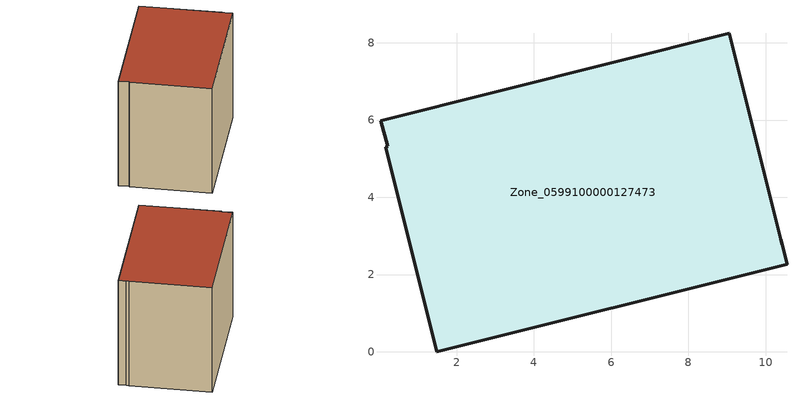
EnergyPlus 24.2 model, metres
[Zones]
Zone_0599100000127473
 floor ground (C_G): 10.43,2.77 10.55,2.27 1.49,0 0.17,5.3 0.22,5.32 0.03,5.99 9.06,8.25 10.38,2.92 z0
 wall outside (C_F): 10.38,2.92 9.06,8.25 0.03,5.99 0.22,5.32 0.17,5.3 1.49,0 10.55,2.27 10.43,2.77 10.38,2.92 z0:8
 roof outside (C_R): 10.55,2.27 10.43,2.77 10.38,2.92 9.06,8.25 0.03,5.99 0.22,5.32 0.17,5.3 1.49,0 z8
[BUILDING]
Pand.0599100000127473: North Axis=0; Terrain=City; Loads Convergence Tolerance Value=0.04; Temperature Convergence Tolerance Value=0.4; Solar Distribution=FullExterior; Maximum Number of Warmup Days=25; Minimum Number of Warmup Days=1
[Site:Location]
Rotterdam.The.Hague.AP_ZH_NLD Design_Conditions: Latitude=51.96; Longitude=4.45; Time Zone=1; Elevation=-4.5
[SITE:GROUNDTEMPERATURE:BUILDINGSURFACE]
18, 18, 18, 18, 18, 18, 18, 18, 18, 18, 18, 18
[MATERIAL] Thermal Absorptance=0.9; Solar Absorptance=0.7; Visible Absorptance=0.7
Name | Roughness | Thickness | Conductivity | Density | Specific Heat
G.TC.1965-1974 | MediumSmooth | 0.15 | 0.882353 | 540 | 1210
F.TC.1965-1974 | Rough | 0.3 | 0.697674 | 1920 | 840
R.TC.1965-1974 | MediumRough | 0.2 | 0.232558 | 1500 | 1000
[CONSTRUCTION]
C_G: G.TC.1965-1974
C_F: F.TC.1965-1974
C_R: R.TC.1965-1974
[ZONE]
Zone_0599100000127473: Type=1; Multiplier=1; Ceiling Height=Autocalculate; Volume=Autocalculate; Floor Area=autocalculate; Part of Total Floor Area=Yes
[ZONEINFILTRATION:DESIGNFLOWRATE]
Infil_Zone_0599100000127473: Zone or ZoneList or Space or SpaceList=Zone_0599100000127473; Schedule=AlwaysOn; Design Flow Rate Calculation Method=Flow/Area; Flow Rate per Floor Area=0.003; Constant Term Coefficient=1; Temperature Term Coefficient=0; Velocity Term Coefficient=0; Velocity Squared Term Coefficient=0
[HVACTEMPLATE:ZONE:IDEALLOADSAIRSYSTEM]
Zone_0599100000127473: Maximum Heating Supply Air Temperature=50; Minimum Cooling Supply Air Temperature=13; Maximum Heating Supply Air Humidity Ratio=0.0156; Minimum Cooling Supply Air Humidity Ratio=0.0077; Heating Limit=NoLimit; Cooling Limit=NoLimit; Dehumidification Control Type=ConstantSensibleHeatRatio; Cooling Sensible Heat Ratio=0.7; Dehumidification Setpoint=60; Humidification Control Type=None; Humidification Setpoint=30; Outdoor Air Method=None; Outdoor Air Flow Rate per Person=0.00944; Outdoor Air Flow Rate per Zone Floor Area=0; Outdoor Air Flow Rate per Zone=0; Demand Controlled Ventilation Type=None; Outdoor Air Economizer Type=NoEconomizer; Heat Recovery Type=None; Sensible Heat Recovery Effectiveness=0.7; Latent Heat Recovery Effectiveness=0.65
[ZONECONTROL:THERMOSTAT]
ThermostatControl_Zone_0599100000127473: Zone or ZoneList=Zone_0599100000127473; Control Type Schedule=DualSetpointControlType; Control 1=Thermostat_Zone_0599100000127473; Temperature Difference Between Cutout And Setpoint=0
[THERMOSTATSETPOINT:DUALSETPOINT]
Thermostat_Zone_0599100000127473: Heating Setpoint Temperature Schedule=HeatingSetpoint_Zone_0599100000127473; Cooling Setpoint Temperature Schedule=CoolingSetpoint_Zone_0599100000127473
[SCHEDULE:COMPACT]
HeatingSetpoint_Zone_0599100000127473: Through: 12/31, For: AllDays, Until: 24:00, 21
CoolingSetpoint_Zone_0599100000127473: Through: 12/31, For: AllDays, Until: 24:00, 24
DualSetpointControlType: Through: 12/31, For: AllDays, Until: 24:00, 4
AlwaysOn: Through: 12/31, For: AllDays, Until: 24:00, 1
